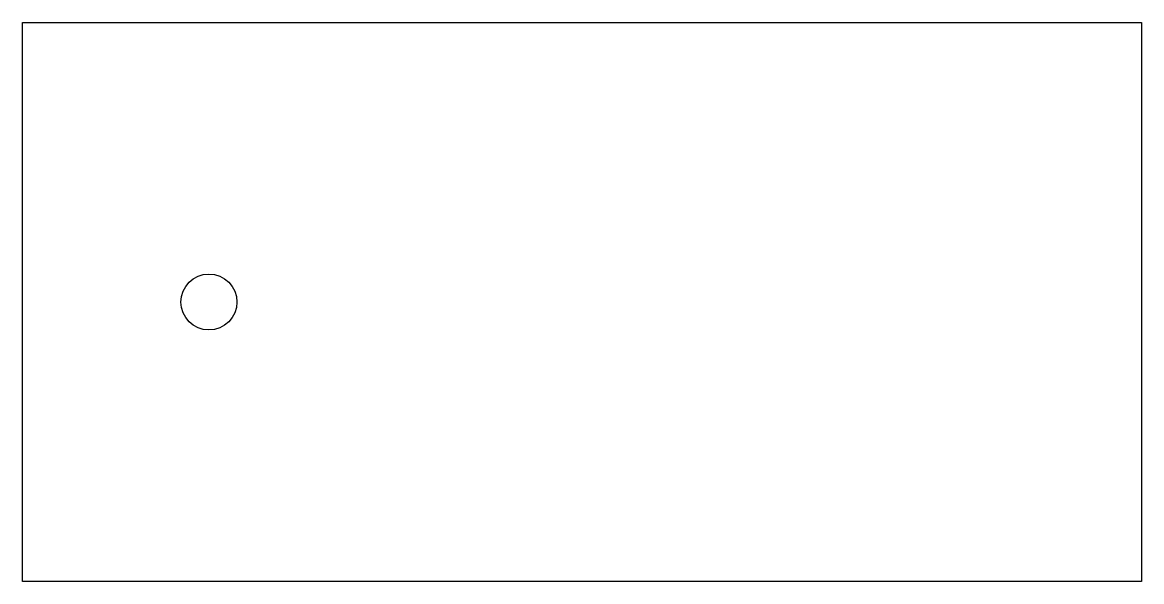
# Model space of a CAD drawing. Header units: millimetres. Extents: x -30 to 30, y -15 to 15.
import ezdxf

# ---------------------------------------------------------------- set-up
doc = ezdxf.new("R2010")
doc.units = ezdxf.units.MM
doc.layers.get('0').update_dxf_attribs({"linetype": 'CONTINUOUS'})

msp = doc.modelspace()

# ---------------------------------------------------------------- linework, layer by layer
msp.add_lwpolyline([(30, -15), (-30, -15), (-30, 15), (30, 15)], close=True)
msp.add_circle((-20, 0), 1.5)

doc.saveas('drawing.dxf')
